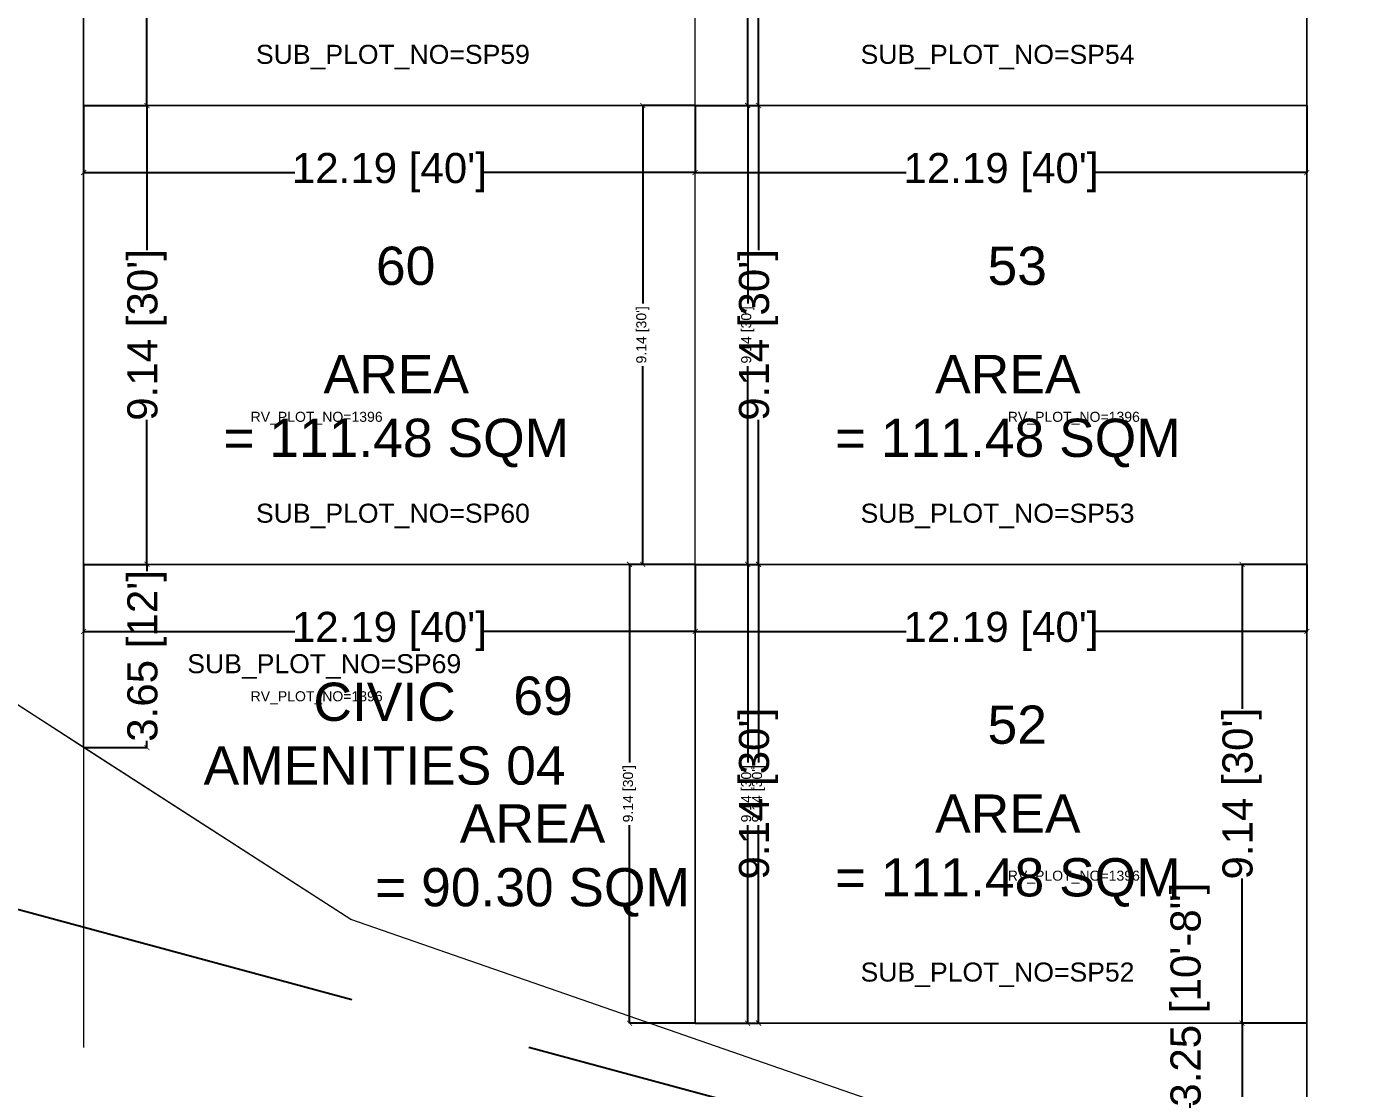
# Model space of a CAD drawing. Header units: metres. Extents: x 205125 to 205418, y -20654 to -20451.
# Drawn here: x 205227.62 to 205254.09, y -20609.7 to -20588.54 of the extents above; entities that cross this region are included whole.
import ezdxf

# ---------------------------------------------------------------- set-up
doc = ezdxf.new("R2010")
doc.units = ezdxf.units.M
doc.header["$MEASUREMENT"] = 0
doc.header["$PDMODE"] = 2
doc.linetypes.add('BORDER2', pattern=[0.875, 0.25, -0.125, 0.25, -0.125, 0, -0.125])
doc.layers.get('0').update_dxf_attribs({"lineweight": 5})
doc.layers.get('Defpoints').update_dxf_attribs({"lineweight": 5})
for name, color, linetype, lineweight in [('A-0-g', 7, 'Continuous', 5), ('LAND_BOUNDARY', 7, 'Continuous', 5), ('Layer1', 7, 'Continuous', 5), ('SUB_PLOT_52', 7, 'Continuous', 5), ('SUB_PLOT_52_RV_PLOT_1', 7, 'Continuous', 5), ('SUB_PLOT_53', 7, 'Continuous', 5), ('SUB_PLOT_53_RV_PLOT_1', 7, 'Continuous', 5), ('SUB_PLOT_54', 7, 'Continuous', 5), ('SUB_PLOT_54_RV_PLOT_1', 7, 'Continuous', 5), ('SUB_PLOT_59', 7, 'Continuous', 5), ('SUB_PLOT_59_RV_PLOT_1', 7, 'Continuous', 5), ('SUB_PLOT_60', 7, 'Continuous', 5), ('SUB_PLOT_60_RV_PLOT_1', 7, 'Continuous', 5), ('SUB_PLOT_69', 7, 'Continuous', 5), ('SUB_PLOT_69_RV_PLOT_1', 7, 'Continuous', 5), ('SUB_PLOT_85', 7, 'Continuous', 5), ('SUB_PLOT_85_RV_PLOT_1', 7, 'Continuous', 5), ('SUB_PLOT_87', 7, 'Continuous', 5), ('SUB_PLOT_87_RV_PLOT_1', 7, 'Continuous', 5)]:
    doc.layers.add(name, color=color, linetype=linetype, lineweight=lineweight)
doc.styles.add('Arial', font='swissl.ttf')
doc.dimstyles.new('meter', dxfattribs={"dimtxt": 0.2, "dimasz": 0.1, "dimexe": 0, "dimexo": 0, "dimgap": 0.09, "dimtad": 0, "dimzin": 0, "dimdsep": 46, "dimtxsty": 'Arial', "dimblk": 'ARCHTICK', "dimcen": 7.09, "dimclrd": 23, "dimclre": 23, "dimclrt": 75, "dimadec": 0, "dimazin": 0, "dimtfac": 1, "dimtofl": 0, "dimtmove": 1, "dimatfit": 3, "dimldrblk": 'OPEN90', "dimfxl": 1, "dimtolj": 1, "dimtzin": 0, "dimarcsym": 0})

# ---------------------------------------------------------------- blocks, each defined once
blk = doc.blocks.new('_ArchTick')
at = {"color": 0, "const_width": 0.15}
blk.add_lwpolyline([(-0.5, -0.5), (0.5, 0.5)], dxfattribs=at)
blk = doc.blocks.new('*D19')
at = {"layer": 'Defpoints', "color": 0, "ltscale": 0.5, "transparency": 16777216}
for p in [(205228.76, -20580.968), (205228.76, -20590.112), (205230.022, -20590.112)]:
    blk.add_point(p, dxfattribs=at)
at = {"layer": 'SUB_PLOT_59', "color": 23, "linetype": 'Continuous', "lineweight": -2, "ltscale": 0.5, "transparency": 16777216}
for p, q in [((205228.76, -20580.968), (205230.022, -20580.968)), ((205230.022, -20580.968), (205230.022, -20583.849)), ((205230.022, -20590.112), (205230.022, -20587.231)), ((205228.76, -20590.112), (205230.022, -20590.112))]:
    blk.add_line(p, q, dxfattribs=at)
at = {"layer": 'SUB_PLOT_59', "color": 23, "lineweight": -2, "ltscale": 0.5, "transparency": 16777216, "xscale": 0.1, "yscale": 0.1, "zscale": 0.1}
for p, rotation in [((205230.022, -20580.968), 90), ((205230.022, -20590.112), 270)]:
    blk.add_blockref('_ArchTick', p, dxfattribs=dict(at, rotation=rotation))
at = {"layer": 'SUB_PLOT_59', "color": 75, "ltscale": 0.5, "transparency": 16777216, "insert": (205230.022, -20585.54), "char_height": 0.6, "attachment_point": 5, "rotation": 90, "style": 'Arial'}
blk.add_mtext("\\A1;9.14 [30']", dxfattribs=at)
blk = doc.blocks.new('_Open90')
at = {"layer": 'A-0-g', "color": 0, "lineweight": -2}
for p, q in [((0, 0), (-1, 0)), ((-0.5, 0.5), (0, 0)), ((0, 0), (-0.5, -0.5))]:
    blk.add_line(p, q, dxfattribs=at)
blk = doc.blocks.new('*D20')
at = {"color": 23, "linetype": 'Continuous', "lineweight": -2, "ltscale": 0.5, "transparency": 16777216}
for p, q in [((205228.76, -20590.112), (205228.76, -20591.449)), ((205240.952, -20590.112), (205240.952, -20591.449)), ((205228.76, -20591.449), (205232.968, -20591.449)), ((205240.952, -20591.449), (205236.745, -20591.449))]:
    blk.add_line(p, q, dxfattribs=at)
at = {"layer": 'Defpoints', "color": 0, "ltscale": 0.5, "transparency": 16777216}
for p in [(205228.76, -20590.112), (205240.952, -20590.112), (205240.952, -20591.449)]:
    blk.add_point(p, dxfattribs=at)
at = {"color": 23, "lineweight": -2, "ltscale": 0.5, "transparency": 16777216, "xscale": 0.1, "yscale": 0.1, "zscale": 0.1, "rotation": 180}
blk.add_blockref('_ArchTick', (205228.76, -20591.449), dxfattribs=at)
at = {"color": 23, "lineweight": -2, "ltscale": 0.5, "transparency": 16777216, "xscale": 0.1, "yscale": 0.1, "zscale": 0.1}
blk.add_blockref('_ArchTick', (205240.952, -20591.449), dxfattribs=at)
at = {"color": 75, "ltscale": 0.5, "transparency": 16777216, "insert": (205234.856, -20591.449), "char_height": 0.6, "attachment_point": 5, "style": 'Arial'}
blk.add_mtext("\\A1;12.19 [40']", dxfattribs=at)
blk = doc.blocks.new('*D21')
at = {"layer": 'Defpoints', "color": 0, "ltscale": 0.5, "transparency": 16777216}
for p in [(205228.76, -20590.112), (205228.76, -20599.256), (205230.022, -20599.256)]:
    blk.add_point(p, dxfattribs=at)
at = {"layer": 'SUB_PLOT_60', "color": 23, "linetype": 'Continuous', "lineweight": -2, "ltscale": 0.5, "transparency": 16777216}
for p, q in [((205228.76, -20590.112), (205230.022, -20590.112)), ((205230.022, -20590.112), (205230.022, -20592.993)), ((205230.022, -20599.256), (205230.022, -20596.375)), ((205228.76, -20599.256), (205230.022, -20599.256))]:
    blk.add_line(p, q, dxfattribs=at)
at = {"layer": 'SUB_PLOT_60', "color": 23, "lineweight": -2, "ltscale": 0.5, "transparency": 16777216, "xscale": 0.1, "yscale": 0.1, "zscale": 0.1}
for p, rotation in [((205230.022, -20590.112), 90), ((205230.022, -20599.256), 270)]:
    blk.add_blockref('_ArchTick', p, dxfattribs=dict(at, rotation=rotation))
at = {"layer": 'SUB_PLOT_60', "color": 75, "ltscale": 0.5, "transparency": 16777216, "insert": (205230.022, -20594.684), "char_height": 0.6, "attachment_point": 5, "rotation": 90, "style": 'Arial'}
blk.add_mtext("\\A1;9.14 [30']", dxfattribs=at)
blk = doc.blocks.new('*D22')
at = {"color": 23, "linetype": 'Continuous', "lineweight": -2, "ltscale": 0.5, "transparency": 16777216}
for p, q in [((205240.952, -20590.112), (205240.952, -20591.449)), ((205253.144, -20590.112), (205253.144, -20591.449)), ((205240.952, -20591.449), (205245.16, -20591.449)), ((205253.144, -20591.449), (205248.937, -20591.449))]:
    blk.add_line(p, q, dxfattribs=at)
at = {"layer": 'Defpoints', "color": 0, "ltscale": 0.5, "transparency": 16777216}
for p in [(205240.952, -20590.112), (205253.144, -20590.112), (205253.144, -20591.449)]:
    blk.add_point(p, dxfattribs=at)
at = {"color": 23, "lineweight": -2, "ltscale": 0.5, "transparency": 16777216, "xscale": 0.1, "yscale": 0.1, "zscale": 0.1, "rotation": 180}
blk.add_blockref('_ArchTick', (205240.952, -20591.449), dxfattribs=at)
at = {"color": 23, "lineweight": -2, "ltscale": 0.5, "transparency": 16777216, "xscale": 0.1, "yscale": 0.1, "zscale": 0.1}
blk.add_blockref('_ArchTick', (205253.144, -20591.449), dxfattribs=at)
at = {"color": 75, "ltscale": 0.5, "transparency": 16777216, "insert": (205247.048, -20591.449), "char_height": 0.6, "attachment_point": 5, "style": 'Arial'}
blk.add_mtext("\\A1;12.19 [40']", dxfattribs=at)
blk = doc.blocks.new('*D23')
at = {"layer": 'Defpoints', "color": 0, "ltscale": 0.5, "transparency": 16777216}
for p in [(205240.952, -20590.112), (205240.952, -20599.256), (205242.214, -20599.256)]:
    blk.add_point(p, dxfattribs=at)
at = {"layer": 'SUB_PLOT_53', "color": 23, "linetype": 'Continuous', "lineweight": -2, "ltscale": 0.5, "transparency": 16777216}
for p, q in [((205240.952, -20590.112), (205242.214, -20590.112)), ((205242.214, -20590.112), (205242.214, -20592.993)), ((205242.214, -20599.256), (205242.214, -20596.375)), ((205240.952, -20599.256), (205242.214, -20599.256))]:
    blk.add_line(p, q, dxfattribs=at)
at = {"layer": 'SUB_PLOT_53', "color": 23, "lineweight": -2, "ltscale": 0.5, "transparency": 16777216, "xscale": 0.1, "yscale": 0.1, "zscale": 0.1}
for p, rotation in [((205242.214, -20590.112), 90), ((205242.214, -20599.256), 270)]:
    blk.add_blockref('_ArchTick', p, dxfattribs=dict(at, rotation=rotation))
at = {"layer": 'SUB_PLOT_53', "color": 75, "ltscale": 0.5, "transparency": 16777216, "insert": (205242.214, -20594.684), "char_height": 0.6, "attachment_point": 5, "rotation": 90, "style": 'Arial'}
blk.add_mtext("\\A1;9.14 [30']", dxfattribs=at)
blk = doc.blocks.new('*D25')
at = {"layer": 'Defpoints', "color": 0, "ltscale": 0.5, "transparency": 16777216}
for p in [(205240.952, -20580.968), (205240.952, -20590.112), (205242.214, -20590.112)]:
    blk.add_point(p, dxfattribs=at)
at = {"layer": 'SUB_PLOT_54', "color": 23, "linetype": 'Continuous', "lineweight": -2, "ltscale": 0.5, "transparency": 16777216}
for p, q in [((205240.952, -20580.968), (205242.214, -20580.968)), ((205242.214, -20580.968), (205242.214, -20583.849)), ((205242.214, -20590.112), (205242.214, -20587.231)), ((205240.952, -20590.112), (205242.214, -20590.112))]:
    blk.add_line(p, q, dxfattribs=at)
at = {"layer": 'SUB_PLOT_54', "color": 23, "lineweight": -2, "ltscale": 0.5, "transparency": 16777216, "xscale": 0.1, "yscale": 0.1, "zscale": 0.1}
for p, rotation in [((205242.214, -20580.968), 90), ((205242.214, -20590.112), 270)]:
    blk.add_blockref('_ArchTick', p, dxfattribs=dict(at, rotation=rotation))
at = {"layer": 'SUB_PLOT_54', "color": 75, "ltscale": 0.5, "transparency": 16777216, "insert": (205242.214, -20585.54), "char_height": 0.6, "attachment_point": 5, "rotation": 90, "style": 'Arial'}
blk.add_mtext("\\A1;9.14 [30']", dxfattribs=at)
blk = doc.blocks.new('*D26')
at = {"color": 23, "linetype": 'Continuous', "lineweight": -2, "ltscale": 0.5, "transparency": 16777216}
for p, q in [((205240.952, -20599.256), (205240.952, -20600.593)), ((205253.144, -20599.256), (205253.144, -20600.593)), ((205240.952, -20600.593), (205245.16, -20600.593)), ((205253.144, -20600.593), (205248.937, -20600.593))]:
    blk.add_line(p, q, dxfattribs=at)
at = {"layer": 'Defpoints', "color": 0, "ltscale": 0.5, "transparency": 16777216}
for p in [(205240.952, -20599.256), (205253.144, -20599.256), (205253.144, -20600.593)]:
    blk.add_point(p, dxfattribs=at)
at = {"color": 23, "lineweight": -2, "ltscale": 0.5, "transparency": 16777216, "xscale": 0.1, "yscale": 0.1, "zscale": 0.1, "rotation": 180}
blk.add_blockref('_ArchTick', (205240.952, -20600.593), dxfattribs=at)
at = {"color": 23, "lineweight": -2, "ltscale": 0.5, "transparency": 16777216, "xscale": 0.1, "yscale": 0.1, "zscale": 0.1}
blk.add_blockref('_ArchTick', (205253.144, -20600.593), dxfattribs=at)
at = {"color": 75, "ltscale": 0.5, "transparency": 16777216, "insert": (205247.048, -20600.593), "char_height": 0.6, "attachment_point": 5, "style": 'Arial'}
blk.add_mtext("\\A1;12.19 [40']", dxfattribs=at)
blk = doc.blocks.new('*D27')
at = {"color": 23, "linetype": 'Continuous', "lineweight": -2, "ltscale": 0.5, "transparency": 16777216}
for p, q in [((205240.952, -20599.256), (205242.214, -20599.256)), ((205242.214, -20599.256), (205242.214, -20602.135)), ((205242.214, -20608.396), (205242.214, -20605.517)), ((205240.952, -20608.396), (205242.214, -20608.396))]:
    blk.add_line(p, q, dxfattribs=at)
at = {"layer": 'Defpoints', "color": 0, "ltscale": 0.5, "transparency": 16777216}
for p in [(205240.952, -20599.256), (205240.952, -20608.396), (205242.214, -20608.396)]:
    blk.add_point(p, dxfattribs=at)
at = {"color": 23, "lineweight": -2, "ltscale": 0.5, "transparency": 16777216, "xscale": 0.1, "yscale": 0.1, "zscale": 0.1}
for p, rotation in [((205242.214, -20599.256), 90), ((205242.214, -20608.396), 270)]:
    blk.add_blockref('_ArchTick', p, dxfattribs=dict(at, rotation=rotation))
at = {"color": 75, "ltscale": 0.5, "transparency": 16777216, "insert": (205242.214, -20603.826), "char_height": 0.6, "attachment_point": 5, "rotation": 90, "style": 'Arial'}
blk.add_mtext("\\A1;9.14 [30']", dxfattribs=at)
blk = doc.blocks.new('*D28')
at = {"layer": 'Defpoints', "color": 0, "ltscale": 0.5, "transparency": 16777216}
for p in [(205228.76, -20599.256), (205240.952, -20599.256), (205240.952, -20600.593)]:
    blk.add_point(p, dxfattribs=at)
at = {"layer": 'SUB_PLOT_69', "color": 23, "linetype": 'Continuous', "lineweight": -2, "ltscale": 0.5, "transparency": 16777216}
for p, q in [((205228.76, -20599.256), (205228.76, -20600.593)), ((205240.952, -20599.256), (205240.952, -20600.593)), ((205228.76, -20600.593), (205232.968, -20600.593)), ((205240.952, -20600.593), (205236.745, -20600.593))]:
    blk.add_line(p, q, dxfattribs=at)
at = {"layer": 'SUB_PLOT_69', "color": 23, "lineweight": -2, "ltscale": 0.5, "transparency": 16777216, "xscale": 0.1, "yscale": 0.1, "zscale": 0.1, "rotation": 180}
blk.add_blockref('_ArchTick', (205228.76, -20600.593), dxfattribs=at)
at = {"layer": 'SUB_PLOT_69', "color": 23, "lineweight": -2, "ltscale": 0.5, "transparency": 16777216, "xscale": 0.1, "yscale": 0.1, "zscale": 0.1}
blk.add_blockref('_ArchTick', (205240.952, -20600.593), dxfattribs=at)
at = {"layer": 'SUB_PLOT_69', "color": 75, "ltscale": 0.5, "transparency": 16777216, "insert": (205234.856, -20600.593), "char_height": 0.6, "attachment_point": 5, "style": 'Arial'}
blk.add_mtext("\\A1;12.19 [40']", dxfattribs=at)
blk = doc.blocks.new('*D29')
at = {"color": 23, "linetype": 'Continuous', "lineweight": -2, "ltscale": 0.5, "transparency": 16777216}
for p, q in [((205228.76, -20599.256), (205230.022, -20599.256)), ((205230.022, -20599.256), (205230.022, -20599.391)), ((205230.022, -20602.907), (205230.022, -20602.772)), ((205228.76, -20602.907), (205230.022, -20602.907))]:
    blk.add_line(p, q, dxfattribs=at)
at = {"layer": 'Defpoints', "color": 0, "ltscale": 0.5, "transparency": 16777216}
for p in [(205228.76, -20599.256), (205228.76, -20602.907), (205230.022, -20602.907)]:
    blk.add_point(p, dxfattribs=at)
at = {"color": 23, "lineweight": -2, "ltscale": 0.5, "transparency": 16777216, "xscale": 0.1, "yscale": 0.1, "zscale": 0.1}
for p, rotation in [((205230.022, -20599.256), 90), ((205230.022, -20602.907), 270)]:
    blk.add_blockref('_ArchTick', p, dxfattribs=dict(at, rotation=rotation))
at = {"color": 75, "ltscale": 0.5, "transparency": 16777216, "insert": (205230.022, -20601.081), "char_height": 0.6, "attachment_point": 5, "rotation": 90, "style": 'Arial'}
blk.add_mtext("\\A1;3.65 [12']", dxfattribs=at)
blk = doc.blocks.new('*D30')
at = {"color": 23, "linetype": 'Continuous', "lineweight": -2, "ltscale": 0.5, "transparency": 16777216}
for p, q in [((205253.144, -20599.256), (205251.853, -20599.256)), ((205251.853, -20599.256), (205251.853, -20602.135)), ((205251.853, -20608.396), (205251.853, -20605.517)), ((205253.144, -20608.396), (205251.853, -20608.396))]:
    blk.add_line(p, q, dxfattribs=at)
at = {"layer": 'Defpoints', "color": 0, "ltscale": 0.5, "transparency": 16777216}
for p in [(205253.144, -20599.256), (205251.853, -20608.396), (205253.144, -20608.396)]:
    blk.add_point(p, dxfattribs=at)
at = {"color": 23, "lineweight": -2, "ltscale": 0.5, "transparency": 16777216, "xscale": 0.1, "yscale": 0.1, "zscale": 0.1}
for p, rotation in [((205251.853, -20599.256), 90), ((205251.853, -20608.396), 270)]:
    blk.add_blockref('_ArchTick', p, dxfattribs=dict(at, rotation=rotation))
at = {"color": 75, "ltscale": 0.5, "transparency": 16777216, "insert": (205251.853, -20603.826), "char_height": 0.6, "attachment_point": 5, "rotation": 90, "style": 'Arial'}
blk.add_mtext("\\A1;9.14 [30']", dxfattribs=at)
blk = doc.blocks.new('*D145')
at = {"color": 23, "linetype": 'Continuous', "lineweight": -2, "ltscale": 0.5, "transparency": 16777216}
for p, q in [((205253.144, -20608.396), (205251.853, -20608.396)), ((205251.853, -20608.396), (205251.853, -20611.651)), ((205250.817, -20610.174), (205250.817, -20609.994)), ((205251.853, -20610.023), (205250.817, -20610.174)), ((205253.144, -20611.651), (205251.853, -20611.651))]:
    blk.add_line(p, q, dxfattribs=at)
at = {"layer": 'Defpoints', "color": 0, "ltscale": 0.5, "transparency": 16777216}
for p in [(205253.144, -20608.396), (205251.853, -20611.651), (205253.144, -20611.651)]:
    blk.add_point(p, dxfattribs=at)
at = {"color": 23, "lineweight": -2, "ltscale": 0.5, "transparency": 16777216, "xscale": 0.1, "yscale": 0.1, "zscale": 0.1}
for p, rotation in [((205251.853, -20608.396), 90), ((205251.853, -20611.651), 270)]:
    blk.add_blockref('_ArchTick', p, dxfattribs=dict(at, rotation=rotation))
at = {"color": 75, "ltscale": 0.5, "transparency": 16777216, "insert": (205250.817, -20607.832), "char_height": 0.6, "attachment_point": 5, "rotation": 90, "style": 'Arial'}
blk.add_mtext('\\A1;3.25 [10\'-8"]', dxfattribs=at)
blk = doc.blocks.new('*D161')
at = {"layer": 'Defpoints', "color": 0, "ltscale": 0.5, "transparency": 16777216}
for p in [(205240.952, -20599.256), (205242.214, -20599.256), (205240.952, -20608.4)]:
    blk.add_point(p, dxfattribs=at)
at = {"layer": 'SUB_PLOT_52', "color": 23, "lineweight": -2, "ltscale": 0.5, "transparency": 16777216}
for p, q in [((205240.952, -20599.256), (205242.214, -20599.256)), ((205242.214, -20599.256), (205242.214, -20603.204)), ((205242.214, -20608.4), (205242.214, -20604.452)), ((205240.952, -20608.4), (205242.214, -20608.4))]:
    blk.add_line(p, q, dxfattribs=at)
at = {"layer": 'SUB_PLOT_52', "color": 23, "lineweight": -2, "ltscale": 0.5, "transparency": 16777216, "xscale": 0.1, "yscale": 0.1, "zscale": 0.1}
for p, rotation in [((205242.214, -20599.256), 90), ((205242.214, -20608.4), 270)]:
    blk.add_blockref('_ArchTick', p, dxfattribs=dict(at, rotation=rotation))
at = {"layer": 'SUB_PLOT_52', "color": 75, "ltscale": 0.5, "transparency": 16777216, "insert": (205242.214, -20603.828), "char_height": 0.2, "attachment_point": 5, "rotation": 90, "style": 'Arial'}
blk.add_mtext("\\A1;9.14 [30']", dxfattribs=at)
blk = doc.blocks.new('sdfd')
at = {"color": 241, "linetype": 'BORDER2', "lineweight": 25, "ltscale": 2}
blk.add_lwpolyline([(205533.5519, -20578.0907), (205533.4865, -20576.0388), (205533.4997, -20574.7377), (205533.884, -20574.0395), (205534.0532, -20572.8127), (205534.1847, -20571.2407), (205533.1151, -20570.8118), (205532.4889, -20571.881), (205531.8666, -20573.4418), (205531.6397, -20575.284), (205531.9311, -20575.294), (205531.7499, -20576.0656), (205531.0699, -20575.9175), (205529.9429, -20575.7597), (205528.9194, -20575.9871), (205528.1759, -20576.3419), (205527.717, -20576.8206), (205527.1301, -20577.8469), (205526.8183, -20580.6685), (205527.6466, -20581.7801), (205527.8343, -20582.1166)], dxfattribs=at)
blk = doc.blocks.new('*D170')
at = {"layer": 'Defpoints', "color": 0, "ltscale": 0.5, "transparency": 16777216}
for p in [(205240.952, -20580.968), (205241.998, -20580.968), (205240.952, -20590.112)]:
    blk.add_point(p, dxfattribs=at)
at = {"layer": 'SUB_PLOT_54_RV_PLOT_1', "color": 23, "lineweight": -2, "ltscale": 0.5, "transparency": 16777216}
for p, q in [((205240.952, -20580.968), (205241.998, -20580.968)), ((205241.998, -20580.968), (205241.998, -20584.916)), ((205241.998, -20590.112), (205241.998, -20586.164)), ((205240.952, -20590.112), (205241.998, -20590.112))]:
    blk.add_line(p, q, dxfattribs=at)
at = {"layer": 'SUB_PLOT_54_RV_PLOT_1', "color": 23, "lineweight": -2, "ltscale": 0.5, "transparency": 16777216, "xscale": 0.1, "yscale": 0.1, "zscale": 0.1}
for p, rotation in [((205241.998, -20580.968), 90), ((205241.998, -20590.112), 270)]:
    blk.add_blockref('_ArchTick', p, dxfattribs=dict(at, rotation=rotation))
at = {"layer": 'SUB_PLOT_54_RV_PLOT_1', "color": 75, "ltscale": 0.5, "transparency": 16777216, "insert": (205241.998, -20585.54), "char_height": 0.2, "attachment_point": 5, "rotation": 90, "style": 'Arial'}
blk.add_mtext("\\A1;9.14 [30']", dxfattribs=at)
blk = doc.blocks.new('*D171')
at = {"layer": 'Defpoints', "color": 0, "ltscale": 0.5, "transparency": 16777216}
for p in [(205239.907, -20590.112), (205240.952, -20590.112), (205240.952, -20599.256)]:
    blk.add_point(p, dxfattribs=at)
at = {"layer": 'SUB_PLOT_60_RV_PLOT_1', "color": 23, "lineweight": -2, "ltscale": 0.5, "transparency": 16777216}
for p, q in [((205240.952, -20590.112), (205239.907, -20590.112)), ((205239.907, -20590.112), (205239.907, -20594.06)), ((205239.907, -20599.256), (205239.907, -20595.308)), ((205240.952, -20599.256), (205239.907, -20599.256))]:
    blk.add_line(p, q, dxfattribs=at)
at = {"layer": 'SUB_PLOT_60_RV_PLOT_1', "color": 23, "lineweight": -2, "ltscale": 0.5, "transparency": 16777216, "xscale": 0.1, "yscale": 0.1, "zscale": 0.1}
for p, rotation in [((205239.907, -20590.112), 90), ((205239.907, -20599.256), 270)]:
    blk.add_blockref('_ArchTick', p, dxfattribs=dict(at, rotation=rotation))
at = {"layer": 'SUB_PLOT_60_RV_PLOT_1', "color": 75, "ltscale": 0.5, "transparency": 16777216, "insert": (205239.907, -20594.684), "char_height": 0.2, "attachment_point": 5, "rotation": 90, "style": 'Arial'}
blk.add_mtext("\\A1;9.14 [30']", dxfattribs=at)
blk = doc.blocks.new('*D172')
at = {"layer": 'Defpoints', "color": 0, "ltscale": 0.5, "transparency": 16777216}
for p in [(205240.952, -20590.112), (205241.998, -20590.112), (205240.952, -20599.256)]:
    blk.add_point(p, dxfattribs=at)
at = {"layer": 'SUB_PLOT_53_RV_PLOT_1', "color": 23, "lineweight": -2, "ltscale": 0.5, "transparency": 16777216}
for p, q in [((205240.952, -20590.112), (205241.998, -20590.112)), ((205241.998, -20590.112), (205241.998, -20594.06)), ((205241.998, -20599.256), (205241.998, -20595.308)), ((205240.952, -20599.256), (205241.998, -20599.256))]:
    blk.add_line(p, q, dxfattribs=at)
at = {"layer": 'SUB_PLOT_53_RV_PLOT_1', "color": 23, "lineweight": -2, "ltscale": 0.5, "transparency": 16777216, "xscale": 0.1, "yscale": 0.1, "zscale": 0.1}
for p, rotation in [((205241.998, -20590.112), 90), ((205241.998, -20599.256), 270)]:
    blk.add_blockref('_ArchTick', p, dxfattribs=dict(at, rotation=rotation))
at = {"layer": 'SUB_PLOT_53_RV_PLOT_1', "color": 75, "ltscale": 0.5, "transparency": 16777216, "insert": (205241.998, -20594.684), "char_height": 0.2, "attachment_point": 5, "rotation": 90, "style": 'Arial'}
blk.add_mtext("\\A1;9.14 [30']", dxfattribs=at)
blk = doc.blocks.new('*D183')
at = {"layer": 'Defpoints', "color": 0, "ltscale": 0.5, "transparency": 16777216}
for p in [(205240.952, -20599.256), (205241.998, -20599.256), (205240.952, -20608.4)]:
    blk.add_point(p, dxfattribs=at)
at = {"layer": 'SUB_PLOT_52_RV_PLOT_1', "color": 23, "lineweight": -2, "ltscale": 0.5, "transparency": 16777216}
for p, q in [((205240.952, -20599.256), (205241.998, -20599.256)), ((205241.998, -20599.256), (205241.998, -20603.204)), ((205241.998, -20608.4), (205241.998, -20604.452)), ((205240.952, -20608.4), (205241.998, -20608.4))]:
    blk.add_line(p, q, dxfattribs=at)
at = {"layer": 'SUB_PLOT_52_RV_PLOT_1', "color": 23, "lineweight": -2, "ltscale": 0.5, "transparency": 16777216, "xscale": 0.1, "yscale": 0.1, "zscale": 0.1}
for p, rotation in [((205241.998, -20599.256), 90), ((205241.998, -20608.4), 270)]:
    blk.add_blockref('_ArchTick', p, dxfattribs=dict(at, rotation=rotation))
at = {"layer": 'SUB_PLOT_52_RV_PLOT_1', "color": 75, "ltscale": 0.5, "transparency": 16777216, "insert": (205241.998, -20603.828), "char_height": 0.2, "attachment_point": 5, "rotation": 90, "style": 'Arial'}
blk.add_mtext("\\A1;9.14 [30']", dxfattribs=at)
blk = doc.blocks.new('*D185')
at = {"layer": 'Defpoints', "color": 0, "ltscale": 0.5, "transparency": 16777216}
for p in [(205240.953, -20599.256), (205239.642, -20608.4), (205240.953, -20608.4)]:
    blk.add_point(p, dxfattribs=at)
at = {"layer": 'SUB_PLOT_69_RV_PLOT_1', "color": 23, "lineweight": -2, "ltscale": 0.5, "transparency": 16777216}
for p, q in [((205240.953, -20599.256), (205239.642, -20599.256)), ((205239.642, -20599.256), (205239.642, -20603.204)), ((205239.642, -20608.4), (205239.642, -20604.452)), ((205240.953, -20608.4), (205239.642, -20608.4))]:
    blk.add_line(p, q, dxfattribs=at)
at = {"layer": 'SUB_PLOT_69_RV_PLOT_1', "color": 23, "lineweight": -2, "ltscale": 0.5, "transparency": 16777216, "xscale": 0.1, "yscale": 0.1, "zscale": 0.1}
for p, rotation in [((205239.642, -20599.256), 89.99993841044375), ((205239.642, -20608.4), 269.9999384104438)]:
    blk.add_blockref('_ArchTick', p, dxfattribs=dict(at, rotation=rotation))
at = {"layer": 'SUB_PLOT_69_RV_PLOT_1', "color": 75, "ltscale": 0.5, "transparency": 16777216, "insert": (205239.642, -20603.828), "char_height": 0.2, "attachment_point": 5, "rotation": 89.9999, "style": 'Arial'}
blk.add_mtext("\\A1;9.14 [30']", dxfattribs=at)

msp = doc.modelspace()

# ---------------------------------------------------------------- linework, layer by layer
for p, q in [((205228.76, -20602.907), (205228.76, -20562.68)), ((205240.952, -20608.396), (205240.952, -20562.68)), ((205253.144, -20611.65), (205253.144, -20562.68)), ((205240.952, -20590.112), (205228.76, -20590.112)), ((205253.144, -20590.112), (205236.369, -20590.112)), ((205253.144, -20599.256), (205228.76, -20599.256)), ((205228.76, -20602.907), (205228.76, -20608.883)), ((205253.144, -20608.396), (205240.952, -20608.396))]:
    msp.add_line(p, q)
at = {"layer": 'LAND_BOUNDARY', "color": 7, "ltscale": 2}
msp.add_lwpolyline([(205292.976, -20605.004), (205268.179, -20611.347), (205249.606, -20611.722), (205234.085, -20606.335), (205220.372, -20597.506), (205207.617, -20587.539), (205204.146, -20575.996), (205204.429, -20562), (205207.942, -20544.745), (205211.602, -20535.243), (205205.477, -20532.577), (205200.761, -20530.868), (205200.054, -20535.092), (205190.702, -20532.456)], dxfattribs=at)
at = {"layer": 'SUB_PLOT_52', "color": 6, "ltscale": 0.5}
msp.add_lwpolyline([(205253.144, -20608.4), (205240.952, -20608.4), (205240.952, -20599.256), (205253.144, -20599.256)], close=True, dxfattribs=at)
at = {"layer": 'SUB_PLOT_52_RV_PLOT_1', "color": 1, "ltscale": 0.5}
msp.add_lwpolyline([(205253.144, -20608.4), (205240.952, -20608.4), (205240.952, -20599.256), (205253.144, -20599.256)], close=True, dxfattribs=at)
at = {"layer": 'SUB_PLOT_53', "color": 6, "ltscale": 0.5}
msp.add_lwpolyline([(205253.144, -20599.256), (205240.952, -20599.256), (205240.952, -20590.112), (205253.144, -20590.112)], close=True, dxfattribs=at)
at = {"layer": 'SUB_PLOT_53_RV_PLOT_1', "color": 1, "ltscale": 0.5}
msp.add_lwpolyline([(205253.144, -20599.256), (205240.952, -20599.256), (205240.952, -20590.112), (205253.144, -20590.112)], close=True, dxfattribs=at)
at = {"layer": 'SUB_PLOT_54', "color": 6, "ltscale": 0.5}
msp.add_lwpolyline([(205253.144, -20590.112), (205240.952, -20590.112), (205240.952, -20580.968), (205253.144, -20580.968)], close=True, dxfattribs=at)
at = {"layer": 'SUB_PLOT_54_RV_PLOT_1', "color": 1, "ltscale": 0.5}
msp.add_lwpolyline([(205253.144, -20590.112), (205240.952, -20590.112), (205240.952, -20580.968), (205253.144, -20580.968)], close=True, dxfattribs=at)
at = {"layer": 'SUB_PLOT_59', "color": 6, "ltscale": 0.5}
msp.add_lwpolyline([(205228.76, -20590.112), (205240.952, -20590.112), (205240.952, -20580.968), (205228.76, -20580.968)], close=True, dxfattribs=at)
at = {"layer": 'SUB_PLOT_59_RV_PLOT_1', "color": 1, "ltscale": 0.5}
msp.add_lwpolyline([(205228.76, -20590.112), (205240.952, -20590.112), (205240.952, -20580.968), (205228.76, -20580.968)], close=True, dxfattribs=at)
at = {"layer": 'SUB_PLOT_60', "color": 6, "ltscale": 0.5}
msp.add_lwpolyline([(205228.76, -20599.256), (205240.952, -20599.256), (205240.952, -20590.112), (205228.76, -20590.112)], close=True, dxfattribs=at)
at = {"layer": 'SUB_PLOT_60_RV_PLOT_1', "color": 1, "ltscale": 0.5}
msp.add_lwpolyline([(205228.76, -20599.256), (205240.952, -20599.256), (205240.952, -20590.112), (205228.76, -20590.112)], close=True, dxfattribs=at)
at = {"layer": 'SUB_PLOT_69', "color": 3, "ltscale": 0.5}
msp.add_lwpolyline([(205228.76, -20599.256), (205240.952, -20599.256), (205240.952, -20608.4), (205253.144, -20608.4), (205253.14, -20611.651), (205249.606, -20611.722), (205234.085, -20606.335), (205228.76, -20602.907)], close=True, dxfattribs=at)
at = {"layer": 'SUB_PLOT_69_RV_PLOT_1', "color": 1, "ltscale": 0.5}
msp.add_lwpolyline([(205228.761, -20599.256), (205240.953, -20599.256), (205240.953, -20608.4), (205253.145, -20608.4), (205253.14, -20611.651), (205249.606, -20611.722), (205234.085, -20606.335), (205228.761, -20602.907)], close=True, dxfattribs=at)
at = {"layer": 'SUB_PLOT_85', "color": 1, "ltscale": 0.5}
msp.add_lwpolyline([(205262.288, -20562.68), (205262.288, -20608.4), (205274.48, -20608.4), (205274.48, -20609.735), (205268.179, -20611.347), (205266.794, -20611.375), (205264.875, -20611.414), (205263.171, -20611.448), (205261.57, -20611.48), (205258.892, -20611.534), (205257.119, -20611.57), (205253.144, -20611.651), (205253.144, -20562.68)], close=True, dxfattribs=at)
at = {"layer": 'SUB_PLOT_85_RV_PLOT_1', "color": 1, "ltscale": 0.5}
msp.add_lwpolyline([(205262.288, -20562.68), (205262.288, -20608.4), (205274.48, -20608.4), (205274.48, -20609.735), (205268.179, -20611.347), (205266.794, -20611.375), (205264.875, -20611.414), (205263.171, -20611.448), (205261.57, -20611.48), (205258.892, -20611.534), (205257.119, -20611.57), (205253.144, -20611.651), (205253.144, -20562.68)], close=True, dxfattribs=at)
at = {"layer": 'SUB_PLOT_87', "color": 1, "ltscale": 0.5}
msp.add_lwpolyline([(205228.76, -20562.68), (205228.76, -20602.907), (205227.904, -20602.355), (205226.874, -20601.692), (205226.394, -20601.383), (205225.279, -20600.665), (205223.768, -20599.692), (205222.832, -20599.09), (205221.886, -20598.481), (205221.242, -20598.066), (205220.7, -20597.717), (205220.372, -20597.506), (205219.968, -20597.19), (205219.625, -20596.922), (205219.616, -20562.68)], close=True, dxfattribs=at)
at = {"layer": 'SUB_PLOT_87_RV_PLOT_1', "color": 1, "ltscale": 0.5}
msp.add_lwpolyline([(205228.76, -20562.68), (205228.76, -20602.907), (205227.904, -20602.355), (205226.874, -20601.692), (205226.394, -20601.383), (205225.279, -20600.665), (205223.768, -20599.692), (205222.832, -20599.09), (205221.886, -20598.481), (205221.242, -20598.066), (205220.7, -20597.717), (205220.372, -20597.506), (205219.968, -20597.19), (205219.625, -20596.922), (205219.616, -20562.68)], close=True, dxfattribs=at)

# ---------------------------------------------------------------- block references
at = {"layer": 'Layer1', "color": 3, "xscale": 14.63079577654657, "yscale": 14.63079577654657, "zscale": 14.63079577654657, "rotation": 81.22160212606701}
msp.add_blockref('sdfd', (-551228.378, -2946459.856), dxfattribs=at)

# ---------------------------------------------------------------- texts
at = {"linetype": 'ByBlock', "attachment_point": 5, "style": 'Arial'}
for s, insert, char_height, width in [('60', (205235.18, -20593.312), 0.762, 2.07962), ('53', (205247.372, -20593.312), 0.762, 2.07962), ('AREA \\P= 111.48 SQM   ', (205234.992, -20596.204), 0.762, 8.97258), ('AREA \\P= 111.48 SQM  ', (205247.184, -20596.204), 0.762, 8.97258), ('69', (205237.919, -20601.879), 0.762, 2.07962), ('{\\H2x;CIVIC AMENITIES 04}', (205234.76, -20602.635), 0.381, 7.78397), ('52', (205247.372, -20602.456), 0.762, 2.07962), ('AREA \\P= 111.48 SQM  ', (205247.184, -20604.962), 0.762, 8.97258), ('AREA \\P= 90.3{\\fCentury Gothic|b0|i0|c0|p34;0} SQM  ', (205237.709, -20605.159), 0.762, 8.97258)]:
    msp.add_mtext(s, dxfattribs=dict(at, insert=insert, char_height=char_height, width=width))
at = {"layer": 'SUB_PLOT_52', "color": 6, "ltscale": 0.5, "insert": (205244.249, -20607.68), "char_height": 0.3791, "attachment_point": 7, "style": 'Arial'}
msp.add_mtext_dynamic_manual_height_columns('SUB_PLOT_NO=SP52', width=5.65873, gutter_width=1, heights=[0], dxfattribs=at)
at = {"layer": 'SUB_PLOT_52_RV_PLOT_1', "color": 1, "ltscale": 0.5, "insert": (205249.816, -20605.36), "char_height": 0.2, "attachment_point": 3, "style": 'Arial'}
msp.add_mtext_dynamic_manual_height_columns('RV_PLOT_NO=1396', width=5.65873, gutter_width=1, heights=[0], dxfattribs=at)
at = {"layer": 'SUB_PLOT_53', "color": 6, "ltscale": 0.5, "insert": (205244.249, -20598.536), "char_height": 0.3791, "attachment_point": 7, "style": 'Arial'}
msp.add_mtext_dynamic_manual_height_columns('SUB_PLOT_NO=SP53', width=5.65873, gutter_width=1, heights=[0], dxfattribs=at)
at = {"layer": 'SUB_PLOT_53_RV_PLOT_1', "color": 1, "ltscale": 0.5, "insert": (205249.816, -20596.216), "char_height": 0.2, "attachment_point": 3, "style": 'Arial'}
msp.add_mtext_dynamic_manual_height_columns('RV_PLOT_NO=1396', width=5.65873, gutter_width=1, heights=[0], dxfattribs=at)
at = {"layer": 'SUB_PLOT_54', "color": 6, "ltscale": 0.5, "insert": (205244.249, -20589.392), "char_height": 0.3791, "attachment_point": 7, "style": 'Arial'}
msp.add_mtext_dynamic_manual_height_columns('SUB_PLOT_NO=SP54', width=5.65873, gutter_width=1, heights=[0], dxfattribs=at)
at = {"layer": 'SUB_PLOT_59', "color": 6, "ltscale": 0.5, "insert": (205237.656, -20589.392), "char_height": 0.3791, "attachment_point": 9, "style": 'Arial'}
msp.add_mtext_dynamic_manual_height_columns('SUB_PLOT_NO=SP59', width=5.65873, gutter_width=1, heights=[0], dxfattribs=at)
at = {"layer": 'SUB_PLOT_60', "color": 6, "ltscale": 0.5, "insert": (205237.656, -20598.536), "char_height": 0.3791, "attachment_point": 9, "style": 'Arial'}
msp.add_mtext_dynamic_manual_height_columns('SUB_PLOT_NO=SP60', width=5.65873, gutter_width=1, heights=[0], dxfattribs=at)
at = {"layer": 'SUB_PLOT_60_RV_PLOT_1', "color": 1, "ltscale": 0.5, "insert": (205232.089, -20596.216), "char_height": 0.2, "attachment_point": 1, "style": 'Arial'}
msp.add_mtext_dynamic_manual_height_columns('RV_PLOT_NO=1396', width=5.65873, gutter_width=1, heights=[0], dxfattribs=at)
at = {"layer": 'SUB_PLOT_69', "color": 3, "ltscale": 0.5, "insert": (205236.287, -20601.535), "char_height": 0.3791, "attachment_point": 9, "style": 'Arial'}
msp.add_mtext_dynamic_manual_height_columns('SUB_PLOT_NO=SP69', width=5.65873, gutter_width=1, heights=[0], dxfattribs=at)
at = {"layer": 'SUB_PLOT_69_RV_PLOT_1', "color": 1, "ltscale": 0.5, "insert": (205232.089, -20601.785), "char_height": 0.2, "attachment_point": 1, "style": 'Arial'}
msp.add_mtext_dynamic_manual_height_columns('RV_PLOT_NO=1396', width=5.65873, gutter_width=1, heights=[0], dxfattribs=at)

# ---------------------------------------------------------------- dimensions: what is measured, and where the dimension line sits
at = {"ltscale": 0.5}
for base, p1, p2, picture, middle in [((205240.952, -20591.449), (205228.76, -20590.112), (205240.952, -20590.112), '*D20', (205234.856, -20591.449)), ((205253.144, -20591.449), (205240.952, -20590.112), (205253.144, -20590.112), '*D22', (205247.048, -20591.449)), ((205253.144, -20600.593), (205240.952, -20599.256), (205253.144, -20599.256), '*D26', (205247.048, -20600.593))]:
    dim = msp.add_linear_dim(base=base, p1=p1, p2=p2, dimstyle='meter', override={"dimtxt": 0.6, "dimtxsty": 'Arial', "dimldrblk": 'Open90', "dimarcsym": 1}, dxfattribs=at)
    dim.commit()
    dim.dimension.update_dxf_attribs({"geometry": picture, "text_midpoint": middle})
for base, p1, p2, picture, middle in [((205230.022, -20602.907), (205228.76, -20599.256), (205228.76, -20602.907), '*D29', (205230.022, -20601.081)), ((205242.214, -20608.396), (205240.952, -20599.256), (205240.952, -20608.396), '*D27', (205242.214, -20603.826)), ((205251.853, -20608.396), (205253.144, -20599.256), (205253.144, -20608.396), '*D30', (205251.853, -20603.826))]:
    dim = msp.add_linear_dim(base=base, p1=p1, p2=p2, angle=90, dimstyle='meter', override={"dimtxt": 0.6, "dimtxsty": 'Arial', "dimldrblk": 'Open90', "dimarcsym": 1}, dxfattribs=at)
    dim.commit()
    dim.dimension.update_dxf_attribs({"geometry": picture, "text_midpoint": middle})
dim = msp.add_linear_dim(base=(205251.853, -20611.6506), p1=(205253.1443, -20608.3961), p2=(205253.1444, -20611.6506), angle=90, dimstyle='meter', override={"dimtxt": 0.6, "dimarcsym": 1}, dxfattribs=at)
dim.commit()
dim.dimension.update_dxf_attribs({"geometry": '*D145', "text_midpoint": (205250.817, -20609.9036), "dimtype": 128})
at = {"layer": 'SUB_PLOT_52', "color": 6, "ltscale": 0.5}
dim = msp.add_linear_dim(base=(205242.214, -20599.256), p1=(205240.952, -20608.4), p2=(205240.952, -20599.256), angle=90, dimstyle='meter', override={"dimfxl": 2}, dxfattribs=at)
dim.commit()
dim.dimension.update_dxf_attribs({"geometry": '*D161', "text_midpoint": (205242.214, -20603.828)})
at = {"layer": 'SUB_PLOT_52_RV_PLOT_1', "color": 1, "ltscale": 0.5}
dim = msp.add_aligned_dim(p1=(205240.952, -20608.4), p2=(205240.952, -20599.256), distance=-1.045, dimstyle='meter', override={"dimfxl": 2}, dxfattribs=at)
dim.commit()
dim.dimension.update_dxf_attribs({"geometry": '*D183', "text_midpoint": (205241.998, -20603.828)})
at = {"layer": 'SUB_PLOT_53', "color": 6, "ltscale": 0.5}
dim = msp.add_linear_dim(base=(205242.214, -20599.256), p1=(205240.952, -20590.112), p2=(205240.952, -20599.256), angle=90, dimstyle='meter', override={"dimtxt": 0.6, "dimtxsty": 'Arial', "dimldrblk": 'Open90', "dimarcsym": 1}, dxfattribs=at)
dim.commit()
dim.dimension.update_dxf_attribs({"geometry": '*D23', "text_midpoint": (205242.214, -20594.684)})
at = {"layer": 'SUB_PLOT_53_RV_PLOT_1', "color": 1, "ltscale": 0.5}
dim = msp.add_aligned_dim(p1=(205240.952, -20599.256), p2=(205240.952, -20590.112), distance=-1.045, dimstyle='meter', override={"dimfxl": 2}, dxfattribs=at)
dim.commit()
dim.dimension.update_dxf_attribs({"geometry": '*D172', "text_midpoint": (205241.998, -20594.684)})
at = {"layer": 'SUB_PLOT_54', "color": 6, "ltscale": 0.5}
dim = msp.add_linear_dim(base=(205242.214, -20590.112), p1=(205240.952, -20580.968), p2=(205240.952, -20590.112), angle=90, dimstyle='meter', override={"dimtxt": 0.6, "dimtxsty": 'Arial', "dimldrblk": 'Open90', "dimarcsym": 1}, dxfattribs=at)
dim.commit()
dim.dimension.update_dxf_attribs({"geometry": '*D25', "text_midpoint": (205242.214, -20585.54)})
at = {"layer": 'SUB_PLOT_54_RV_PLOT_1', "color": 1, "ltscale": 0.5}
dim = msp.add_aligned_dim(p1=(205240.952, -20590.112), p2=(205240.952, -20580.968), distance=-1.045, dimstyle='meter', override={"dimfxl": 2}, dxfattribs=at)
dim.commit()
dim.dimension.update_dxf_attribs({"geometry": '*D170', "text_midpoint": (205241.998, -20585.54)})
at = {"layer": 'SUB_PLOT_59', "color": 6, "ltscale": 0.5}
dim = msp.add_linear_dim(base=(205230.022, -20590.112), p1=(205228.76, -20580.968), p2=(205228.76, -20590.112), angle=90, dimstyle='meter', override={"dimtxt": 0.6, "dimtxsty": 'Arial', "dimldrblk": 'Open90', "dimarcsym": 1}, dxfattribs=at)
dim.commit()
dim.dimension.update_dxf_attribs({"geometry": '*D19', "text_midpoint": (205230.022, -20585.54)})
at = {"layer": 'SUB_PLOT_60', "color": 6, "ltscale": 0.5}
dim = msp.add_linear_dim(base=(205230.022, -20599.256), p1=(205228.76, -20590.112), p2=(205228.76, -20599.256), angle=90, dimstyle='meter', override={"dimtxt": 0.6, "dimtxsty": 'Arial', "dimldrblk": 'Open90', "dimarcsym": 1}, dxfattribs=at)
dim.commit()
dim.dimension.update_dxf_attribs({"geometry": '*D21', "text_midpoint": (205230.022, -20594.684)})
at = {"layer": 'SUB_PLOT_60_RV_PLOT_1', "color": 1, "ltscale": 0.5}
dim = msp.add_aligned_dim(p1=(205240.952, -20599.256), p2=(205240.952, -20590.112), distance=1.045, dimstyle='meter', override={"dimfxl": 2}, dxfattribs=at)
dim.commit()
dim.dimension.update_dxf_attribs({"geometry": '*D171', "text_midpoint": (205239.907, -20594.684)})
at = {"layer": 'SUB_PLOT_69', "color": 3, "ltscale": 0.5}
dim = msp.add_linear_dim(base=(205240.952, -20600.593), p1=(205228.76, -20599.256), p2=(205240.952, -20599.256), dimstyle='meter', override={"dimtxt": 0.6, "dimtxsty": 'Arial', "dimldrblk": 'Open90', "dimarcsym": 1}, dxfattribs=at)
dim.commit()
dim.dimension.update_dxf_attribs({"geometry": '*D28', "text_midpoint": (205234.856, -20600.593)})
at = {"layer": 'SUB_PLOT_69_RV_PLOT_1', "color": 1, "ltscale": 0.5}
dim = msp.add_aligned_dim(p1=(205240.953, -20599.256), p2=(205240.953, -20608.4), distance=-1.31, dimstyle='meter', override={"dimfxl": 2}, dxfattribs=at)
dim.commit()
dim.dimension.update_dxf_attribs({"geometry": '*D185', "text_midpoint": (205239.642, -20603.828)})

doc.saveas('drawing.dxf')
